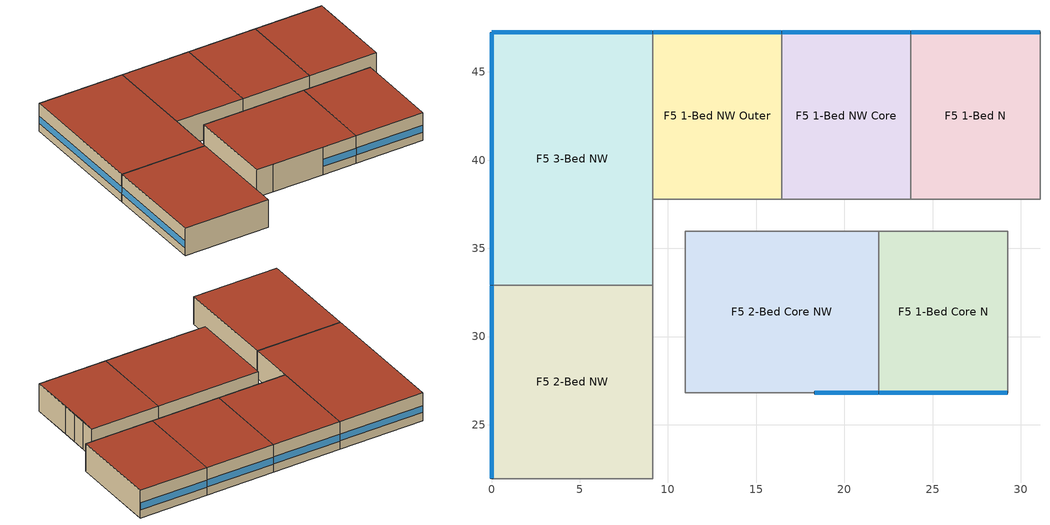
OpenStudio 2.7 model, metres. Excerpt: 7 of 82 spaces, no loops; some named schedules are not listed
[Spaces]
F5 1-Bed Core N
 floor adiabatic (ResWoodFramedTypicalInteriorFloor): 29.26,35.97 29.26,26.82 21.95,26.82 21.95,35.97 z12.19
 wall outside (ResWoodWallU059): 21.95,26.82 29.26,26.82 z12.19:15.24
 wall to F5 Elevator S (WoodFramedInteriorWallU099): 29.26,31.39 29.26,32.92 z12.19:15.24
 wall to F5 Elevator N (WoodFramedInteriorWallU099): 29.26,34.44 29.26,35.97 z12.19:15.24
 wall to F5 2-Bed Core NW (WoodFramedInteriorWallU099): 21.95,35.97 21.95,26.82 z12.19:15.24
 wall to F5 Laundry (WoodFramedInteriorWallU099): 29.26,26.82 29.26,31.39 z12.19:15.24
 wall to F5 Corridor (WoodFramedInteriorWallU099): 29.26,35.97 21.95,35.97 z12.19:15.24
 wall to F5 Elevator Core (WoodFramedInteriorWallU099): 29.26,32.92 29.26,34.44 z12.19:15.24
 window (Res Fixed Window): 21.97,26.82 29.24,26.82 z13.09:13.86
 roof outside (WoodFramingAndOtherRoofU028): 29.26,26.82 29.26,35.97 21.95,35.97 21.95,26.82 z15.24
F5 2-Bed Core NW
 floor adiabatic (ResWoodFramedTypicalInteriorFloor): 21.95,35.97 21.95,26.82 10.97,26.82 10.97,35.97 z12.19
 wall outside (ResWoodWallU059): 18.29,26.82 21.95,26.82 z12.19:15.24
 wall to F5 Stair W (WoodFramedInteriorWallU099): 12.8,26.82 18.29,26.82 z12.19:15.24
 wall to F5 Corridor (WoodFramedInteriorWallU099): 21.95,35.97 10.97,35.97 10.97,26.82 12.8,26.82 z12.19:15.24
 window (Res Fixed Window): 18.31,26.82 21.92,26.82 z13.09:13.85
 roof outside (WoodFramingAndOtherRoofU028): 21.95,26.82 21.95,35.97 10.97,35.97 10.97,26.82 z15.24
F5 1-Bed N
 floor adiabatic (ResWoodFramedTypicalInteriorFloor): 31.09,47.24 31.09,37.8 23.77,37.8 23.77,47.24 z12.19
 wall outside (ResWoodWallU059): 31.09,47.24 23.77,47.24 z12.19:15.24
 wall to F5 1-Bed NE Core (WoodFramedInteriorWallU099): 31.09,37.8 31.09,47.24 z12.19:15.24
 wall to F5 Corridor (WoodFramedInteriorWallU099): 23.77,37.8 31.09,37.8 z12.19:15.24
 wall to F5 1-Bed NW Core (WoodFramedInteriorWallU099): 23.77,47.24 23.77,37.8 z12.19:15.24
 window (Res Fixed Window): 31.06,47.24 23.8,47.24 z13.09:13.86
 roof outside (WoodFramingAndOtherRoofU028): 31.09,37.8 31.09,47.24 23.77,47.24 23.77,37.8 z15.24
F5 1-Bed NW Core
 floor adiabatic (ResWoodFramedTypicalInteriorFloor): 23.77,47.24 23.77,37.8 16.46,37.8 16.46,47.24 z12.19
 wall outside (ResWoodWallU059): 23.77,47.24 16.46,47.24 z12.19:15.24
 wall to F5 Corridor (WoodFramedInteriorWallU099): 16.46,37.8 23.77,37.8 z12.19:15.24
 wall to F5 1-Bed NW Outer (WoodFramedInteriorWallU099): 16.46,47.24 16.46,37.8 z12.19:15.24
 window (Res Fixed Window): 23.75,47.24 16.48,47.24 z13.09:13.86
 roof outside (WoodFramingAndOtherRoofU028): 23.77,37.8 23.77,47.24 16.46,47.24 16.46,37.8 z15.24
F5 1-Bed NW Outer
 floor adiabatic (ResWoodFramedTypicalInteriorFloor): 16.46,47.24 16.46,37.8 9.14,37.8 9.14,47.24 z12.19
 wall outside (ResWoodWallU059): 16.46,47.24 9.14,47.24 z12.19:15.24
 wall to F5 3-Bed NW (WoodFramedInteriorWallU099): 9.14,47.24 9.14,37.8 z12.19:15.24
 wall to F5 Corridor (WoodFramedInteriorWallU099): 9.14,37.8 16.46,37.8 z12.19:15.24
 window (Res Fixed Window): 16.43,47.24 9.17,47.24 z13.09:13.86
 roof outside (WoodFramingAndOtherRoofU028): 16.46,37.8 16.46,47.24 9.14,47.24 9.14,37.8 z15.24
F5 3-Bed NW
 floor adiabatic (ResWoodFramedTypicalInteriorFloor): 9.14,47.24 9.14,32.92 0,32.92 0,47.24 z12.19
 wall outside (ResWoodWallU059): 9.14,47.24 0,47.24 0,32.92 z12.19:15.24
 wall to F5 2-Bed NW: 0,32.92 9.14,32.92 z12.19:15.24
 wall to F5 Corridor (WoodFramedInteriorWallU099): 9.14,32.92 9.14,37.8 z12.19:15.24
 window (Res Fixed Window): 9.12,47.24 0.03,47.24 / 0,47.22 0,32.94 z13.09:13.86
 roof outside (WoodFramingAndOtherRoofU028): 9.14,32.92 9.14,47.24 0,47.24 0,32.92 z15.24
F5 2-Bed NW
 floor adiabatic (ResWoodFramedTypicalInteriorFloor): 9.14,32.92 9.14,21.95 0,21.95 0,32.92 z12.19
 wall outside (ResWoodWallU059): 0,32.92 0,21.95 z12.19:15.24
 wall to F5 Corridor (WoodFramedInteriorWallU099): 9.14,21.95 9.14,32.92 z12.19:15.24
 wall to F5 2-Bed SW Core (WoodFramedInteriorWallU099): 0,21.95 9.14,21.95 z12.19:15.24
 window (Res Fixed Window): 0,32.89 0,21.97 z13.09:13.86
 roof outside (WoodFramingAndOtherRoofU028): 9.14,21.95 9.14,32.92 0,32.92 0,21.95 z15.24
[Site]
CA_FRESNO-YOSEMITE-IAP_USA Design_Conditions: Latitude {deg}=36.78; Longitude {deg}=-119.72; Time Zone {hr}=-8; Elevation {m}=99.06
[SizingPeriod:DesignDay] Barometric Pressure {Pa}=100141; Sky Clearness=0; Rain Indicator=0; Snow Indicator=0; Day of Month=21; Daylight Saving Time Indicator=0; Dry-Bulb Temperature Range Modifier Type=DefaultMultipliers
Name | Maximum Dry-Bulb Temperature {C} | Daily Dry-Bulb Temperature Range {deltaC} | Humidity Indicating Conditions at Maximum Dry-Bulb | Wind Speed {m/s} | Wind Direction {deg} | Month | Day Type | Humidity Indicating Type | Solar Model Indicator | ASHRAE Taub | ASHRAE Taud
CA_FRESNO-YOSEMITE-IAP Ann Htg 99.6% Condns DB | -0.1 | 0 | -0.1 | 1 | 80 | 12 | WinterDesignDay | Wetbulb | ASHRAEClearSky
CA_FRESNO-YOSEMITE-IAP Ann Clg .4% Condns DB=>MWB | 39.8 | 16.2 | 21.3 | 3.7 | 300 | 7 | SummerDesignDay | Wetbulb | ASHRAETau | 0.383 | 2.374
CA_FRESNO-YOSEMITE-IAP Ann Clg .4% Condns WB=>MDB | 36.3 | 16.2 | 23 | 3.7 | 300 | 7 | SummerDesignDay | Wetbulb | ASHRAETau | 0.383 | 2.374
CA_FRESNO-YOSEMITE-IAP Ann Clg .4% Condns DP=>MDB | 29.8 | 16.2 | 18.5 | 3.7 | 300 | 7 | SummerDesignDay | Dewpoint | ASHRAETau | 0.383 | 2.374
[Site:WaterMainsTemperature]
Calculation Method=Schedule; Temperature Schedule=WaterMainCZ13
[Building]
Building 1: North Axis {deg}=0
[Material]
Name | Roughness | Thickness {m} | Conductivity {W/m-K} | Density {kg/m3} | Specific Heat {J/kg-K} | Thermal Absorptance | Solar Absorptance | Visible Absorptance
Gypsum Board - 1/2 in.; Gypsum Board - 1/2 in. 1; Gypsum Board - 1/2 in. 2 | MediumRough | 0.0127 | 0.158656 | 640.739 | 1130.436 | 0.9 | 0.7 | 0.8
Gypsum Board - 5/8 in. | Smooth | 0.016002 | 0.158656 | 640.739 | 1130.436 | 0.9 | 0.7 | 0.8
Stucco - 7/8 in. | MediumRough | 0.022352 | 0.700948 | 1855.1 | 837.36 | 0.9 | 0.7 | 0.8
Plywood - 5/8 in.; Plywood - 5/8 in. 2 | Smooth | 0.016002 | 0.11544 | 480.554 | 1884.06
Compliance Insulation R1.54; Compliance Insulation R1.54 1 | Smooth | 0.00624291 | 0.0230188 | 16.0185 | 1130.436
Building Paper - 1/16 in. | Smooth | 0.001524 | 0.288513 | 96.1108 | 1256.04
Fiberboard sheathing - 1/2 in. | Smooth | 0.0127 | 0.070614 | 399.821 | 1297.908
Roofing felt - 1/8 in. | MediumRough | 0.001524 | 1.19715 | 230.666 | 1256.04 | 0.85 | 0.92 | 0.85
Compliance Insulation R0.20 | Smooth | 0.000810768 | 0.0230188 | 16.0185 | 1130.436
Compliance Insulation R5.00 | Smooth | 0.0202692 | 0.0230188 | 16.0185 | 1130.436
Compliance Insulation R0.10 | Smooth | 0.000405384 | 0.0230188 | 16.0185 | 1130.436
Carpet - 3/4 in. 1 | Smooth | 0.01905 | 0.0455183 | 288.332 | 1381.644 | 0.9 | 0.7 | 0.8
[Material:NoMass] Roughness=Smooth
WoodFrameWall16inOC R11.25: Thermal Resistance {m2-K/W}=1.26865
WoodRoof16OCCavInsR38: Thermal Resistance {m2-K/W}=4.68171; Thermal Absorptance=0.9; Solar Absorptance=0.7; Visible Absorptance=0.8
WoodFloor16inOCCavInsR0: Thermal Resistance {m2-K/W}=0.162021
WoodFrameWall16inOCCavInsR15: Thermal Resistance {m2-K/W}=1.83612
[Construction]
ResWoodWallU059: Stucco - 7/8 in., Plywood - 5/8 in., Compliance Insulation R1.54, WoodFrameWall16inOCCavInsR15, Gypsum Board - 5/8 in.
WoodFramedInteriorWallU099: Gypsum Board - 1/2 in., WoodFrameWall16inOC R11.25, Gypsum Board - 1/2 in.
WoodFramingAndOtherRoofU028: Roofing felt - 1/8 in., Building Paper - 1/16 in., Fiberboard sheathing - 1/2 in., Compliance Insulation R1.54 1, Compliance Insulation R5.00, Compliance Insulation R0.20, Compliance Insulation R0.10, Gypsum Board - 1/2 in. 1, WoodRoof16OCCavInsR38
ResWoodFramedTypicalInteriorFloor: Gypsum Board - 1/2 in. 2, WoodFloor16inOCCavInsR0, Plywood - 5/8 in. 2, Carpet - 3/4 in. 1
Res Fixed Window: Res Fixed Window Material
[WindowMaterial:SimpleGlazingSystem]
Res Fixed Window Material: U-Factor {W/m2-K}=2.04417; Solar Heat Gain Coefficient=0.25; Visible Transmittance=0.42
[Space] Building Story=Building Story Residential Floor 5
Name | Thermal Zone | Design Specification Outdoor Air Object
F5 1-Bed Core N | Thermal Zone: F5 1-Bed Core N | Thermal Zone: F5 1-Bed Core N Design Specification Outdoor Air
F5 1-Bed N; F5 1-Bed NW Core; F5 1-Bed NW Outer | Thermal Zone: F5 1-Bed North | Thermal Zone: F5 1-Bed North Design Specification Outdoor Air
F5 2-Bed Core NW | Thermal Zone: F5 2-Bed Core NE-NW | Thermal Zone: F5 2-Bed Core NE-NW Design Specification Outdoor Air
F5 2-Bed NW | Thermal Zone: F5 2-Bed West | Thermal Zone: F5 2-Bed West Design Specification Outdoor Air
F5 3-Bed NW | Thermal Zone: F5 3-Bed NW | Thermal Zone: F5 3-Bed NW Design Specification Outdoor Air
[ThermalZone] Multiplier=1; Use Ideal Air Loads=No
Name | Thermostat
Thermal Zone: F5 1-Bed Core N | Thermal Zone: F5 1-Bed Core N Thermostat
Thermal Zone: F5 1-Bed North | Thermal Zone: F5 1-Bed North Thermostat
Thermal Zone: F5 2-Bed Core NE-NW | Thermal Zone: F5 2-Bed Core NE-NW Thermostat
Thermal Zone: F5 2-Bed West | Thermal Zone: F5 2-Bed West Thermostat
Thermal Zone: F5 3-Bed NW | Thermal Zone: F5 3-Bed NW Thermostat
[BuildingStory]
Building Story Residential Floor 5
[People:Definition] Number of People Calculation Method=People/Area; Fraction Radiant=0.3; Sensible Heat Fraction=0.6125
Name | People per Space Floor Area {person/m2}
F5 1-Bed Core N People Definition; F5 2-Bed Core NW People Definition; F5 2-Bed NW People Definition | 0.0298998
F5 1-Bed N People Definition; F5 1-Bed NW Core People Definition; F5 1-Bed NW Outer People Definition | 0.0289352
F5 3-Bed NW People Definition | 0.0305359
[People] Number of People Schedule=ResidentialLivingOccupancy; Multiplier=1
Name | People Definition | Space or SpaceType | Activity Level Schedule
F5 1-Bed Core N People | F5 1-Bed Core N People Definition | F5 1-Bed Core N | F5 1-Bed Core N People Activity Level
F5 1-Bed N People | F5 1-Bed N People Definition | F5 1-Bed N | F5 1-Bed N People Activity Level
F5 1-Bed NW Core People | F5 1-Bed NW Core People Definition | F5 1-Bed NW Core | F5 1-Bed NW Core People Activity Level
F5 1-Bed NW Outer People | F5 1-Bed NW Outer People Definition | F5 1-Bed NW Outer | F5 1-Bed NW Outer People Activity Level
F5 2-Bed Core NW People | F5 2-Bed Core NW People Definition | F5 2-Bed Core NW | F5 2-Bed Core NW People Activity Level
F5 2-Bed NW People | F5 2-Bed NW People Definition | F5 2-Bed NW | F5 2-Bed NW People Activity Level
F5 3-Bed NW People | F5 3-Bed NW People Definition | F5 3-Bed NW | F5 3-Bed NW People Activity Level
[SpaceInfiltration:DesignFlowRate] Temperature Term Coefficient=0; Velocity Squared Term Coefficient=0
Name | Space or SpaceType | Schedule | Design Flow Rate Calculation Method | Flow per Exterior Surface Area {m3/s-m2} | Constant Term Coefficient | Velocity Term Coefficient | Design Flow Rate {m3/s}
F5 1-Bed Core N Space Infiltration Design Flow Rate 1 | F5 1-Bed Core N | ResidentialLivingInfiltration | Flow/ExteriorWallArea | 0.000227584 | 0 | 0.224052
F5 1-Bed Core N Space Infiltration Design Flow Rate 2 | F5 1-Bed Core N | ResidentialLivingHVACAvail | Flow/Space |  | 1 | 0 | 0.0172733
F5 1-Bed N Space Infiltration Design Flow Rate 1 | F5 1-Bed N | ResidentialLivingInfiltration | Flow/ExteriorWallArea | 0.000227584 | 0 | 0.224052
F5 1-Bed N Space Infiltration Design Flow Rate 2 | F5 1-Bed N | ResidentialLivingHVACAvail | Flow/Space |  | 1 | 0 | 0.0176131
F5 1-Bed NW Core Space Infiltration Design Flow Rate 1 | F5 1-Bed NW Core | ResidentialLivingInfiltration | Flow/ExteriorWallArea | 0.000227584 | 0 | 0.224052
F5 1-Bed NW Core Space Infiltration Design Flow Rate 2 | F5 1-Bed NW Core | ResidentialLivingHVACAvail | Flow/Space |  | 1 | 0 | 0.0176131
F5 1-Bed NW Outer Space Infiltration Design Flow Rate 1 | F5 1-Bed NW Outer | ResidentialLivingInfiltration | Flow/ExteriorWallArea | 0.000227584 | 0 | 0.224052
F5 1-Bed NW Outer Space Infiltration Design Flow Rate 2 | F5 1-Bed NW Outer | ResidentialLivingHVACAvail | Flow/Space |  | 1 | 0 | 0.0176131
F5 2-Bed Core NW Space Infiltration Design Flow Rate 1 | F5 2-Bed Core NW | ResidentialLivingInfiltration | Flow/ExteriorWallArea | 0.000227584 | 0 | 0.224052
F5 2-Bed Core NW Space Infiltration Design Flow Rate 2 | F5 2-Bed Core NW | ResidentialLivingHVACAvail | Flow/Space |  | 1 | 0 | 0.0259099
F5 2-Bed NW Space Infiltration Design Flow Rate 1 | F5 2-Bed NW | ResidentialLivingInfiltration | Flow/ExteriorWallArea | 0.000227584 | 0 | 0.224052
F5 2-Bed NW Space Infiltration Design Flow Rate 2 | F5 2-Bed NW | ResidentialLivingHVACAvail | Flow/Space |  | 1 | 0 | 0.0259099
F5 3-Bed NW Space Infiltration Design Flow Rate 1 | F5 3-Bed NW | ResidentialLivingInfiltration | Flow/ExteriorWallArea | 0.000227584 | 0 | 0.224052
F5 3-Bed NW Space Infiltration Design Flow Rate 2 | F5 3-Bed NW | ResidentialLivingHVACAvail | Flow/Space |  | 1 | 0 | 0.0341218
[Lights:Definition] Design Level Calculation Method=Watts/Area; Watts per Space Floor Area {W/m2}=5.38196; Fraction Radiant=0.58; Return Air Fraction=0
F5 1-Bed Core N Non-Regulated Lights Definition; F5 1-Bed N Non-Regulated Lights Definition; F5 1-Bed NW Core Non-Regulated Lights Definition; F5 1-Bed NW Outer Non-Regulated Lights Definition; F5 2-Bed Core NW Non-Regulated Lights Definition; F5 2-Bed NW Non-Regulated Lights Definition; F5 3-Bed NW Non-Regulated Lights Definition
[Lights] Schedule=ResidentialLivingLights; Fraction Replaceable=1
Name | Lights Definition | Space or SpaceType
F5 1-Bed Core N Non-Regulated Lights | F5 1-Bed Core N Non-Regulated Lights Definition | F5 1-Bed Core N
F5 1-Bed N Non-Regulated Lights | F5 1-Bed N Non-Regulated Lights Definition | F5 1-Bed N
F5 1-Bed NW Core Non-Regulated Lights | F5 1-Bed NW Core Non-Regulated Lights Definition | F5 1-Bed NW Core
F5 1-Bed NW Outer Non-Regulated Lights | F5 1-Bed NW Outer Non-Regulated Lights Definition | F5 1-Bed NW Outer
F5 2-Bed Core NW Non-Regulated Lights | F5 2-Bed Core NW Non-Regulated Lights Definition | F5 2-Bed Core NW
F5 2-Bed NW Non-Regulated Lights | F5 2-Bed NW Non-Regulated Lights Definition | F5 2-Bed NW
F5 3-Bed NW Non-Regulated Lights | F5 3-Bed NW Non-Regulated Lights Definition | F5 3-Bed NW
[ElectricEquipment:Definition] Design Level Calculation Method=Watts/Area; Watts per Space Floor Area {W/m2}=5.38196; Fraction Latent=0; Fraction Radiant=0.2; Fraction Lost=0
F5 1-Bed Core N Recepticle Loads Definition; F5 1-Bed N Recepticle Loads Definition; F5 1-Bed NW Core Recepticle Loads Definition; F5 1-Bed NW Outer Recepticle Loads Definition; F5 2-Bed Core NW Recepticle Loads Definition; F5 2-Bed NW Recepticle Loads Definition; F5 3-Bed NW Recepticle Loads Definition
[ElectricEquipment] Schedule=ResidentialLivingReceptacle
Name | Electric Equipment Definition | Space or SpaceType
F5 1-Bed Core N Recepticle Loads | F5 1-Bed Core N Recepticle Loads Definition | F5 1-Bed Core N
F5 1-Bed N Recepticle Loads | F5 1-Bed N Recepticle Loads Definition | F5 1-Bed N
F5 1-Bed NW Core Recepticle Loads | F5 1-Bed NW Core Recepticle Loads Definition | F5 1-Bed NW Core
F5 1-Bed NW Outer Recepticle Loads | F5 1-Bed NW Outer Recepticle Loads Definition | F5 1-Bed NW Outer
F5 2-Bed Core NW Recepticle Loads | F5 2-Bed Core NW Recepticle Loads Definition | F5 2-Bed Core NW
F5 2-Bed NW Recepticle Loads | F5 2-Bed NW Recepticle Loads Definition | F5 2-Bed NW
F5 3-Bed NW Recepticle Loads | F5 3-Bed NW Recepticle Loads Definition | F5 3-Bed NW
[GasEquipment:Definition] Design Level Calculation Method=Watts/Area; Watts per Space Floor Area {W/m2}=2.15269; Fraction Latent=0; Fraction Radiant=0.15; Fraction Lost=0.85
F5 1-Bed Core N Gas Equipment Loads Definition; F5 1-Bed N Gas Equipment Loads Definition; F5 1-Bed NW Core Gas Equipment Loads Definition; F5 1-Bed NW Outer Gas Equipment Loads Definition; F5 2-Bed Core NW Gas Equipment Loads Definition; F5 2-Bed NW Gas Equipment Loads Definition; F5 3-Bed NW Gas Equipment Loads Definition
[GasEquipment] Schedule=ResidentialLivingGasEquip
Name | Gas Equipment Definition | Space or SpaceType
F5 1-Bed Core N Gas Equipment Loads | F5 1-Bed Core N Gas Equipment Loads Definition | F5 1-Bed Core N
F5 1-Bed N Gas Equipment Loads | F5 1-Bed N Gas Equipment Loads Definition | F5 1-Bed N
F5 1-Bed NW Core Gas Equipment Loads | F5 1-Bed NW Core Gas Equipment Loads Definition | F5 1-Bed NW Core
F5 1-Bed NW Outer Gas Equipment Loads | F5 1-Bed NW Outer Gas Equipment Loads Definition | F5 1-Bed NW Outer
F5 2-Bed Core NW Gas Equipment Loads | F5 2-Bed Core NW Gas Equipment Loads Definition | F5 2-Bed Core NW
F5 2-Bed NW Gas Equipment Loads | F5 2-Bed NW Gas Equipment Loads Definition | F5 2-Bed NW
F5 3-Bed NW Gas Equipment Loads | F5 3-Bed NW Gas Equipment Loads Definition | F5 3-Bed NW
[ThermostatSetpoint:DualSetpoint] Heating Setpoint Temperature Schedule=ResidentialLivingHtgSetpt; Cooling Setpoint Temperature Schedule=ResidentialLivingClgSetpt
Thermal Zone: F5 1-Bed Core N Thermostat; Thermal Zone: F5 1-Bed North Thermostat; Thermal Zone: F5 2-Bed Core NE-NW Thermostat; Thermal Zone: F5 2-Bed West Thermostat; Thermal Zone: F5 3-Bed NW Thermostat
[DesignSpecification:OutdoorAir] Outdoor Air Method=Maximum; Outdoor Air Flow per Person {m3/s-person}=0; Outdoor Air Flow per Floor Area {m3/s-m2}=0
Thermal Zone: F5 1-Bed Core N Design Specification Outdoor Air; Thermal Zone: F5 1-Bed North Design Specification Outdoor Air; Thermal Zone: F5 2-Bed Core NE-NW Design Specification Outdoor Air; Thermal Zone: F5 2-Bed West Design Specification Outdoor Air; Thermal Zone: F5 3-Bed NW Design Specification Outdoor Air
[Schedule:Day]
Schedule:Day #88; Schedule:Day #93; Schedule:Day #96; Schedule:Day #97; Schedule:Day #99; Schedule:Day #101; Schedule:Day #107: 24, 0, 117.228
[Schedule:Week]
WaterMainCZ13JanWk: WaterMainCZ13Jan, WaterMainCZ13Jan, WaterMainCZ13Jan, WaterMainCZ13Jan, WaterMainCZ13Jan, WaterMainCZ13Jan, WaterMainCZ13Jan, WaterMainCZ13Jan, WaterMainCZ13Jan, WaterMainCZ13Jan, WaterMainCZ13Jan, WaterMainCZ13Jan
WaterMainCZ13FebWk: WaterMainCZ13Feb, WaterMainCZ13Feb, WaterMainCZ13Feb, WaterMainCZ13Feb, WaterMainCZ13Feb, WaterMainCZ13Feb, WaterMainCZ13Feb, WaterMainCZ13Feb, WaterMainCZ13Feb, WaterMainCZ13Feb, WaterMainCZ13Feb, WaterMainCZ13Feb
WaterMainCZ13MarWk: WaterMainCZ13Mar, WaterMainCZ13Mar, WaterMainCZ13Mar, WaterMainCZ13Mar, WaterMainCZ13Mar, WaterMainCZ13Mar, WaterMainCZ13Mar, WaterMainCZ13Mar, WaterMainCZ13Mar, WaterMainCZ13Mar, WaterMainCZ13Mar, WaterMainCZ13Mar
ResidentialLivingOccupancyWk: ResidentialLivingOccupancySun, ResidentialLivingOccupancyWD, ResidentialLivingOccupancyWD, ResidentialLivingOccupancyWD, ResidentialLivingOccupancyWD, ResidentialLivingOccupancyWD, ResidentialLivingOccupancySat, ResidentialLivingOccupancySun, OnDay, OffDay, ResidentialLivingOccupancySun, ResidentialLivingOccupancySun
ResidentialLivingHVACAvailWk: ResidentialLivingHVACAvailSun, ResidentialLivingHVACAvailWD, ResidentialLivingHVACAvailWD, ResidentialLivingHVACAvailWD, ResidentialLivingHVACAvailWD, ResidentialLivingHVACAvailWD, ResidentialLivingHVACAvailSat, ResidentialLivingHVACAvailSun, AllOnHVACAvailDay, AllOnHVACAvailDay, ResidentialLivingHVACAvailSun, ResidentialLivingHVACAvailSun
ResidentialLivingReceptacleWk: ResidentialLivingReceptacleSun, ResidentialLivingReceptacleWD, ResidentialLivingReceptacleWD, ResidentialLivingReceptacleWD, ResidentialLivingReceptacleWD, ResidentialLivingReceptacleWD, ResidentialLivingReceptacleSat, ResidentialLivingReceptacleSun, OnDay, OffDay, ResidentialLivingReceptacleSun, ResidentialLivingReceptacleSun
ResidentialLivingGasEquipWk: ResidentialLivingGasEquipSun, ResidentialLivingGasEquipWD, ResidentialLivingGasEquipWD, ResidentialLivingGasEquipWD, ResidentialLivingGasEquipWD, ResidentialLivingGasEquipWD, ResidentialLivingGasEquipSat, ResidentialLivingGasEquipSun, OnDay, OffDay, ResidentialLivingGasEquipSun, ResidentialLivingGasEquipSun
ResidentialLivingInfiltrationWk: ResidentialLivingInfiltrationSun, ResidentialLivingInfiltrationWD, ResidentialLivingInfiltrationWD, ResidentialLivingInfiltrationWD, ResidentialLivingInfiltrationWD, ResidentialLivingInfiltrationWD, ResidentialLivingInfiltrationSat, ResidentialLivingInfiltrationSun, ResidentialLivingInfiltrationWD, ResidentialLivingInfiltrationWD, ResidentialLivingInfiltrationSun, ResidentialLivingInfiltrationSun
ResidentialLivingLightsWk: ResidentialLivingLightsSun, ResidentialLivingLightsWD, ResidentialLivingLightsWD, ResidentialLivingLightsWD, ResidentialLivingLightsWD, ResidentialLivingLightsWD, ResidentialLivingLightsSat, ResidentialLivingLightsSun, OnDay, OffDay, ResidentialLivingLightsSun, ResidentialLivingLightsSun
ResidentialLivingClgSetptWk: ResidentialLivingClgSetptSun, ResidentialLivingClgSetptWD, ResidentialLivingClgSetptWD, ResidentialLivingClgSetptWD, ResidentialLivingClgSetptWD, ResidentialLivingClgSetptWD, ResidentialLivingClgSetptSat, ResidentialLivingClgSetptSun, ResidentialLivingClgSetptWD, ResidentialLivingClgSetptWD, ResidentialLivingClgSetptSun, ResidentialLivingClgSetptSun
ResidentialLivingHtgSetptWk: ResidentialLivingHtgSetptSun, ResidentialLivingHtgSetptWD, ResidentialLivingHtgSetptWD, ResidentialLivingHtgSetptWD, ResidentialLivingHtgSetptWD, ResidentialLivingHtgSetptWD, ResidentialLivingHtgSetptSat, ResidentialLivingHtgSetptSun, ResidentialLivingHtgSetptWD, ResidentialLivingHtgSetptWD, ResidentialLivingHtgSetptSun, ResidentialLivingHtgSetptSun
[Schedule:Year]
WaterMainCZ13: 1, 31, WaterMainCZ13JanWk, 2, 28, WaterMainCZ13FebWk, 3, 31, WaterMainCZ13MarWk, 4, 30, WaterMainCZ13AprWk, 5, 31, WaterMainCZ13MayWk, 6, 30, WaterMainCZ13JunWk, 7, 31, WaterMainCZ13JulWk, 8, 31, WaterMainCZ13AugWk, 9, 30, WaterMainCZ13SepWk, 10, 31, WaterMainCZ13OctWk, 11, 30, WaterMainCZ13NovWk, 12, 31, WaterMainCZ13DecWk
ResidentialLivingOccupancy: 12, 31, ResidentialLivingOccupancyWk
ResidentialLivingHVACAvail: 12, 31, ResidentialLivingHVACAvailWk
ResidentialLivingReceptacle: 12, 31, ResidentialLivingReceptacleWk
ResidentialLivingGasEquip: 12, 31, ResidentialLivingGasEquipWk
ResidentialLivingInfiltration: 12, 31, ResidentialLivingInfiltrationWk
ResidentialLivingLights: 12, 31, ResidentialLivingLightsWk
ResidentialLivingClgSetpt: 12, 31, ResidentialLivingClgSetptWk
ResidentialLivingHtgSetpt: 12, 31, ResidentialLivingHtgSetptWk
[Schedule:Ruleset]
Name | Default Day Schedule
F5 1-Bed Core N People Activity Level | Schedule:Day #88
F5 1-Bed N People Activity Level | Schedule:Day #93
F5 1-Bed NW Core People Activity Level | Schedule:Day #96
F5 1-Bed NW Outer People Activity Level | Schedule:Day #97
F5 2-Bed Core NW People Activity Level | Schedule:Day #99
F5 2-Bed NW People Activity Level | Schedule:Day #101
F5 3-Bed NW People Activity Level | Schedule:Day #107
